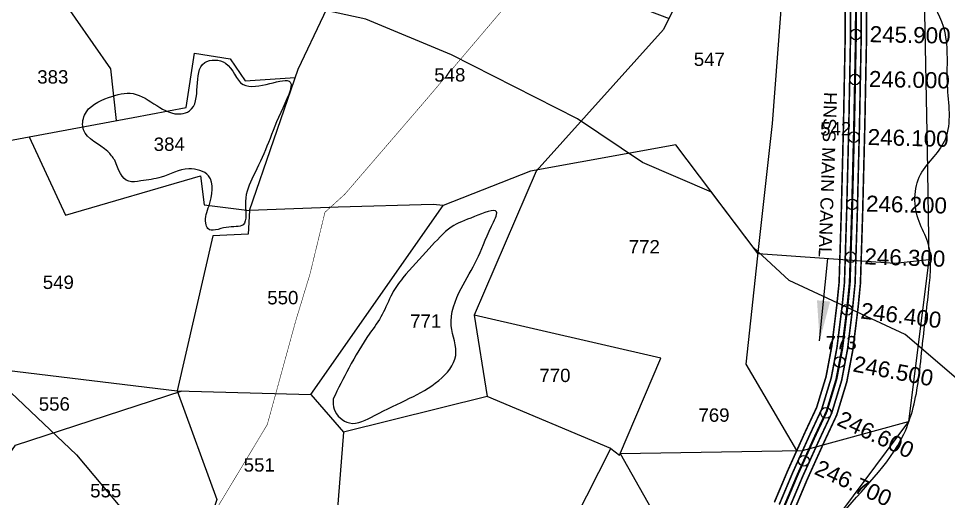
# Model space of a CAD drawing. Header units: feet. Extents: x 746667 to 763555, y 1616206 to 1623008.
# Drawn here: x 757478 to 759219, y 1618445 to 1619343 of the extents above; entities that cross this region are included whole.
import ezdxf
from ezdxf.enums import TextEntityAlignment as Align

# ---------------------------------------------------------------- set-up
doc = ezdxf.new("R2010")
doc.units = ezdxf.units.FT
doc.header["$LTSCALE"] = 15
doc.header["$MEASUREMENT"] = 0
doc.header["$PDMODE"] = 32
doc.header["$PDSIZE"] = 20
doc.linetypes.add('HIDDEN2', pattern=[0.1875, 0.125, -0.0625])
for name, color, linetype in [('CANAL1', 7, 'Continuous'), ('CSMark', 72, 'Continuous'), ('HILL', 17, 'Continuous'), ('PLOT', 7, 'Continuous'), ('PLOT NO', 7, 'Continuous'), ('ROADS', 6, 'Continuous'), ('TANKS-STREAM', 4, 'Continuous')]:
    doc.layers.add(name, color=color, linetype=linetype)
doc.styles.get("Standard").update_dxf_attribs({"font": 'arial.ttf'})
doc.linetypes.add('DOTS', pattern='A,1e-06,-3,["●",Standard,S=3,R=0,X=-1.25,Y=-1.25],-3', length=6.000001)
doc.dimstyles.get("Standard").update_dxf_attribs({"dimtxt": 0.18, "dimasz": 30, "dimexe": 0.18, "dimexo": 0.0625, "dimgap": 0.09, "dimtad": 0, "dimtih": 1, "dimtoh": 1, "dimdec": 4, "dimzin": 0, "dimdsep": 46, "dimtxsty": 'Standard', "dimcen": 0.09, "dimadec": 0, "dimazin": 0, "dimtfac": 1, "dimtdec": 4, "dimtofl": 0, "dimtmove": 0, "dimatfit": 3, "dimfxl": 1, "dimtolj": 1, "dimtzin": 0, "dimarcsym": 0})

msp = doc.modelspace()

# ---------------------------------------------------------------- linework, layer by layer
at = {"layer": 'CANAL1', "color": 6, "linetype": 'DOTS', "ltscale": 0.2}
for points in [[(756342.9, 1619476.6), (756372.9, 1619418.9), (756411.6, 1619366.7), (756558.7, 1619296.9), (756627, 1619240.4), (756676.2, 1619213.5), (756728.3, 1619044.8), (756757.4, 1618991.6), (756846.7, 1618937.1), (756921.6, 1618890.1), (757062.6, 1618858.5), (757260.2, 1618780.6), (757413.2, 1618690.1), (757585.9, 1618526.8), (757716.3, 1618371.7), (757813.1, 1618228.4), (757836.6, 1618182.9), (757852.4, 1618118.3), (757999.1, 1617946.1), (758087.2, 1617845.8), (758141.1, 1617786.2), (758197.8, 1617731.4)], [(760115.4, 1618192.1), (760003.9, 1618184.5), (759873.3, 1618203.6), (759810.8, 1618257), (759604, 1618467.4), (759495.1, 1618516.4), (759376.9, 1618574.7), (759349.3, 1618634.8), (759242.4, 1618662.8), (759138, 1618751.9), (758920.8, 1618852.8), (758853.5, 1618915.1), (758775.5, 1619018.4), (758646, 1619073.6), (758524.4, 1619155.4), (758288.7, 1619275.1), (758128, 1619342), (757894.7, 1619393.2)]]:
    msp.add_lwpolyline(points, dxfattribs=at)
at = {"layer": 'CANAL1', "color": 1, "const_width": 3}
for points in [[(759026.4, 1619405.7), (759025.8, 1619301.4), (759022.8, 1619146.8), (759018.7, 1618982.1), (759014.6, 1618849.5), (759010.3, 1618806.6), (759000.7, 1618729.1), (758990.1, 1618672.8), (758972.5, 1618615.2), (758951.2, 1618569.7), (758918.4, 1618497.1), (758893.3, 1618437.6)], [(759066.4, 1619405.2), (759065.8, 1619300.9), (759062.8, 1619145.9), (759058.7, 1618980.9), (759054.5, 1618846.9), (759050.1, 1618802.2), (759040.3, 1618722.9), (759029, 1618663.3), (759010, 1618600.8), (758987.6, 1618552.9), (758955.1, 1618481.1), (758929.6, 1618420.6)]]:
    msp.add_lwpolyline(points, dxfattribs=at)
at = {"layer": 'CANAL1', "color": 5, "const_width": 3}
for points in [[(759036.4, 1619405.6), (759035.8, 1619301.3), (759032.8, 1619146.6), (759028.7, 1618981.8), (759024.6, 1618848.8), (759020.3, 1618805.5), (759010.6, 1618727.6), (758999.8, 1618670.5), (758981.9, 1618611.6), (758960.3, 1618565.5), (758927.6, 1618493.1), (758902.4, 1618433.3)], [(759056.4, 1619405.4), (759055.8, 1619301), (759052.8, 1619146.1), (759048.7, 1618981.2), (759044.5, 1618847.5), (759040.1, 1618803.3), (759030.4, 1618724.5), (759019.3, 1618665.7), (759000.6, 1618604.4), (758978.5, 1618557.1), (758945.9, 1618485.1), (758920.5, 1618424.8)]]:
    msp.add_lwpolyline(points, dxfattribs=at)
at = {"layer": 'CANAL1', "color": 1, "linetype": 'HIDDEN2', "ltscale": 5, "const_width": 4}
msp.add_lwpolyline([(759046.4, 1619405.5), (759045.8, 1619301.2), (759042.8, 1619146.3), (759038.7, 1618981.5), (759034.5, 1618848.2), (759030.2, 1618804.4), (759020.5, 1618726), (759009.5, 1618668.1), (758991.3, 1618608), (758969.4, 1618561.3), (758936.7, 1618489.1), (758911.4, 1618429.1)], dxfattribs=at)
at = {"layer": 'CSMark', "color": 3}
for p in [(759045.9, 1619313.5), (759044.4, 1619229.2), (759042.2, 1619121.3), (759039, 1618995.3), (759036.1, 1618896.5), (759029.4, 1618798), (759015.6, 1618700.2), (758989.9, 1618605), (758948.6, 1618515.3)]:
    msp.add_point(p, dxfattribs=at)
at = {"layer": 'HILL', "lineweight": -2}
for points in [[(758165.6, 1617731), (758151.4, 1617849.7), (758282.3, 1617906.3), (758396.5, 1617889), (758473.9, 1617906.8), (758513.5, 1617969.1), (758543.9, 1618044.5), (758571.6, 1618034), (758596.2, 1618018.5), (758633.9, 1618049.8), (758655.2, 1618058.1), (758697.3, 1618075.6), (758745.3, 1618114.1), (758795.6, 1618140.9), (758857, 1618202), (758906, 1618271.8), (758943.6, 1618314.5), (759014.8, 1618409.2), (759135.9, 1618565.4), (759163.5, 1618668.1), (759170.8, 1618733.9), (759183.5, 1618843.2), (759185.9, 1618884.2), (759180.8, 1618924.6), (759164.3, 1618963.1), (759167.2, 1619051.2), (759192.6, 1619084.9), (759213.8, 1619117.7), (759217.6, 1619218.6), (759212.3, 1619319.6), (759180, 1619387), (759149.4, 1619424), (759038.6, 1619461.1), (758929.4, 1619489.3), (758855.1, 1619579), (758726.8, 1619673.9), (758416.7, 1619807.6), (758295.8, 1619866.3), (758225.9, 1619866.8), (758183.6, 1619858), (758134, 1619877.4), (758146.1, 1619949.5), (758258.2, 1619989.8), (758359.1, 1620018), (758438.7, 1620017.1), (758475.2, 1620037.1), (758528.3, 1620052.8), (758627.2, 1620143.7), (758693.3, 1620135.9), (758728.8, 1620129), (758766, 1620111.9), (758772.5, 1620084), (758783, 1619983.5), (758798.2, 1619946.5), (758826, 1619863.6), (758861, 1619819.1), (758925.1, 1619734.3), (758981.7, 1619666.7), (759147.5, 1619585.7), (759341.7, 1619491.6), (759537.5, 1619398.3), (759666.3, 1619342.4), (759806, 1619609), (759915.7, 1619734.3), (759939, 1619792.8), (759925.1, 1619852.8), (759954.1, 1619948.5), (760001.2, 1619991.7), (760073.7, 1619991.9), (760122.5, 1619985.9), (760411.8, 1620075.7), (760506, 1620203.4), (760535.7, 1620221.1), (760583.8, 1620221.2), (760625.5, 1620263.3), (760667.7, 1620348.3), (760722.8, 1620486.1), (760721.5, 1620622.6), (760743.6, 1620817.5), (760772.8, 1620898.6), (760779.2, 1620929.9), (760719.5, 1620941.9), (760757.2, 1621035.9), (760881.4, 1621134.1), (760947.5, 1621162.3), (760994.1, 1621164.8), (761029.3, 1621131.9), (761128.7, 1621234.6), (761161.2, 1621507), (761116, 1621948.9), (761215.4, 1622296.8)], [(757657.9, 1619077.9), (757684.2, 1619038.6), (757706.5, 1619039.1), (757744.9, 1619046.3), (757796.5, 1619061.7), (757833.4, 1619048.7), (757834.4, 1618992.8), (757828.4, 1618960), (757832.4, 1618950), (757866.4, 1618952.3), (757898.3, 1618957.2), (757902.6, 1619000.8), (757917.3, 1619048), (757942.9, 1619104), (757968.6, 1619167.3), (757986.5, 1619224.3), (757898.5, 1619219.6), (757865.3, 1619259.8), (757826.4, 1619260.7), (757797.7, 1619170.3), (757782, 1619164.8), (757692.5, 1619202.7), (757646.4, 1619195.4), (757601.3, 1619162.6), (757599.2, 1619135), (757644.6, 1619094.3), (757657.9, 1619077.9)], [(758066.8, 1618631.2), (758096.1, 1618689), (758135.6, 1618754), (758158.7, 1618789.2), (758177.4, 1618828.1), (758197.4, 1618857.7), (758246.9, 1618912.6), (758288.2, 1618952.9), (758331.5, 1618972.4), (758372.9, 1618981.3), (758363.6, 1618954.3), (758335.5, 1618890.9), (758306.8, 1618838.1), (758288.2, 1618767.9), (758296.5, 1618712.2), (758264.7, 1618665.7), (758210.1, 1618632.3), (758144.3, 1618600.1), (758097.2, 1618586.2), (758068.9, 1618611.8), (758066.8, 1618631.2)]]:
    msp.add_spline(points, degree=3, dxfattribs=at)
at = {"layer": 'PLOT', "lineweight": -2}
for points in [[(757533.5, 1619830), (757328.9, 1619751.8), (757148.9, 1619559.1), (757083.7, 1619561.5), (757073.6, 1619396), (757010, 1619207.3), (756942.8, 1619050.1), (756886.1, 1618951.2), (757202, 1618745.2), (757246.5, 1618730.2), (757294.6, 1618704.4), (757774.7, 1618646.5), (758024.9, 1618639.5), (758086.1, 1618568.7)], [(758824.1, 1619604.5), (758685.9, 1619322.6), (758447.2, 1619057.5), (758331, 1618788.2)], [(759182.6, 1618891.5), (759119, 1618884.6), (758863, 1618902.6), (758708.5, 1619107.1), (758436.7, 1619057.8), (758272.9, 1618993.4), (758254.4, 1618995.3), (758076.5, 1618990.3), (757910.3, 1618983.9), (758001.3, 1619248.3), (758145.3, 1619552.3), (758696.2, 1619343.6)], [(757661.3, 1619152.5), (757650.5, 1619249), (757551.4, 1619391.8), (757593.2, 1619486)], [(758935.5, 1618534.6), (758840.5, 1618696.4), (758864.5, 1618916.4), (758889.6, 1619146.9), (758914.8, 1619474.9), (759173.4, 1619417.3)], [(759173.4, 1619417.3), (759179.2, 1619098.1), (759182.6, 1618891.5), (759144.3, 1618588.9), (758979.1, 1618366.6), (758806, 1618157.6), (758575.5, 1618029.7), (758425.3, 1617946.3), (758147.8, 1617953.3), (757951.4, 1617816), (757900.4, 1617756.5), (757874, 1617876.2), (757932.1, 1618037.8), (757960.6, 1618196.9), (758064.3, 1618291.6), (758240.4, 1618181.7), (758147.8, 1617953.3)], [(757246.5, 1618730.2), (757341.7, 1619082), (757383.4, 1619100.6), (757497.2, 1619121.8), (757692.2, 1619158.2), (757791.5, 1619176.8), (757807.3, 1619278.4), (757874.1, 1619268), (757902.3, 1619226.4), (757995.9, 1619232.6)], [(757497.2, 1619121.8), (757565.4, 1618975.3), (757818.4, 1619048.6), (757825.4, 1618994.2), (757910.3, 1618983.9)], [(758024.9, 1618639.5), (758272.9, 1618993.4)], [(757910.3, 1618983.9), (757908, 1618939.6), (757841.4, 1618936.7), (757774.7, 1618646.5), (757849.1, 1618442.7), (757837.2, 1618406.9)], [(758586.7, 1618538.2), (758603.1, 1618525.6), (758680.6, 1618707.2), (758331, 1618788.2), (758355.2, 1618635.7)], [(757405.6, 1618287.1), (757431.1, 1618486.4), (757472, 1618544.6), (757784.1, 1618646.2)], [(758240.4, 1618181.7), (758452.9, 1618274), (758586.7, 1618538.2), (758355.2, 1618635.7), (758086.1, 1618568.7), (758064.3, 1618291.6), (757837.2, 1618406.9), (757686.7, 1618363.1), (757762.7, 1618189.7), (757841.5, 1618229), (757960.6, 1618196.9)], [(758604.6, 1618529.2), (758946.1, 1618534.8), (759144.3, 1618588.9)], [(758604.6, 1618529.2), (758719.2, 1618325.7), (758806, 1618157.6)]]:
    msp.add_lwpolyline(points, dxfattribs=at)
at = {"layer": 'ROADS', "linetype": 'HIDDEN2', "lineweight": -2, "ltscale": 10, "const_width": 0.994}
msp.add_lwpolyline([(757567.4, 1617695.6), (757635.7, 1617850), (757686.4, 1617965.8), (757794, 1618185.3), (757843.7, 1618297.6), (757840.4, 1618412.1), (757943.5, 1618583.1), (757996.5, 1618776.3), (758023.6, 1618865.3), (758051.5, 1618980.5), (758088.8, 1619014.4), (758237.5, 1619187), (758329.2, 1619294.9), (758453.7, 1619441.4)], dxfattribs=at)
at = {"layer": 'TANKS-STREAM', "lineweight": -2}
msp.add_spline([(757554.6, 1617724.8), (757544.7, 1617731.1), (757538.5, 1617736.9), (757530.3, 1617744.6), (757519.6, 1617751.3), (757515.1, 1617755.9), (757505.8, 1617760.6), (757497.6, 1617765.2), (757484.2, 1617770.3), (757463.6, 1617797.1), (757450.5, 1617809.5), (757425.5, 1617819), (757416.2, 1617826), (757409.2, 1617838.4), (757401.2, 1617847), (757390.9, 1617853), (757380, 1617861.3), (757357.6, 1617887.8), (757352.1, 1617897), (757344.7, 1617904), (757327.5, 1617912.6), (757313.4, 1617919.9), (757304.1, 1617934.2), (757293.8, 1617949.2), (757283.9, 1617953), (757252.7, 1617985.8), (757244.7, 1617995.8), (757229.1, 1618003.8), (757219.6, 1618012.5), (757215.8, 1618020.1), (757209.3, 1618031.2), (757186.4, 1618049.7), (757170.6, 1618063.8), (757154.5, 1618090.1), (757140.4, 1618118.5), (757130.3, 1618129.6), (757123, 1618138.9), (757113.7, 1618149.5), (757109.7, 1618157.8), (757091.2, 1618182.4), (757083.3, 1618194.2), (757077.4, 1618210.9), (757073.1, 1618219.5), (757064.5, 1618229.5), (757058.9, 1618235), (757043.4, 1618262), (757037.6, 1618273.8), (757029.5, 1618286.1), (757020.1, 1618294.9), (757011.3, 1618311.4), (757006.4, 1618324.5), (756997.9, 1618334), (756987, 1618345.8), (756954.3, 1618385.2), (756949, 1618395.5), (756944.7, 1618406), (756938.9, 1618411.3), (756930.8, 1618413.8), (756917.5, 1618417.3), (756910.7, 1618419), (756898.3, 1618427), (756893.3, 1618431.8), (756887.2, 1618435.5), (756882.7, 1618440.8), (756857.3, 1618467.3), (756852.3, 1618478.6), (756848, 1618488.6), (756834.8, 1618498.4), (756823.2, 1618507.9), (756818.4, 1618517.2), (756815.6, 1618529.5), (756811.1, 1618537), (756804.7, 1618543.8), (756794.9, 1618558.4), (756791.3, 1618566.9), (756788.6, 1618569.7), (756769.8, 1618589.1), (756768.4, 1618596.9), (756766.3, 1618602.3), (756763.2, 1618605.5)], degree=3, dxfattribs=at)

# ---------------------------------------------------------------- texts
at = {"layer": 'CANAL1'}
msp.add_text('HNSS MAIN CANAL', height=24.139, rotation=268.0532, dxfattribs=at).set_placement((758986.7, 1619205.9))
at = {"layer": 'CSMark', "color": 1}
for s, rotation, p in [('245.900', 358.8701, (759071.9, 1619314.1)), ('246.000', 358.8701, (759070.5, 1619230.2)), ('246.100', 358.5754, (759068.2, 1619121.6)), ('246.200', 358.5754, (759065.1, 1618996.9)), ('246.300', 358.2196, (759062.1, 1618898.1)), ('246.400', 352.9472, (759055.5, 1618796.8)), ('246.500', 349.2869, (759041.6, 1618697.5)), ('246.600', 334.9207, (759014.6, 1618596.6)), ('246.700', 335.64, (758972.4, 1618504.9))]:
    msp.add_text(s, height=30, rotation=rotation, dxfattribs=at).set_placement(p, align=Align.MIDDLE_LEFT)
at = {"layer": 'PLOT NO', "lineweight": -2}
for s, p in [('547', (758771.5, 1619267)), ('383', (757541.8, 1619234)), ('548', (758285.4, 1619237.8)), ('542', (759008.1, 1619136.8)), ('384', (757759.9, 1619108)), ('772', (758649.7, 1618916)), ('549', (757552.1, 1618849.5)), ('550', (757972.6, 1618820.7)), ('771', (758240.2, 1618776.8)), ('773', (759018.4, 1618736.4)), ('770', (758482.3, 1618675.2)), ('556', (757544.6, 1618621.7)), ('769', (758780.2, 1618600.9)), ('551', (757928.4, 1618507.6)), ('555', (757640.9, 1618459.4))]:
    msp.add_text(s, height=25, rotation=0.1736, dxfattribs=at).set_placement(p, align=Align.MIDDLE_CENTER)

# ---------------------------------------------------------------- leaders
at = {"layer": 'CANAL1'}
msp.add_leader([(758978.1, 1618739.9), (758993.2, 1618893.8)], dimstyle='Standard', override={"dimasz": 75, "dimgap": 0.09, "dimtad": 0, "dimtfill": 2, "dimtfillclr": 5}, dxfattribs=at)

doc.saveas('drawing.dxf')
